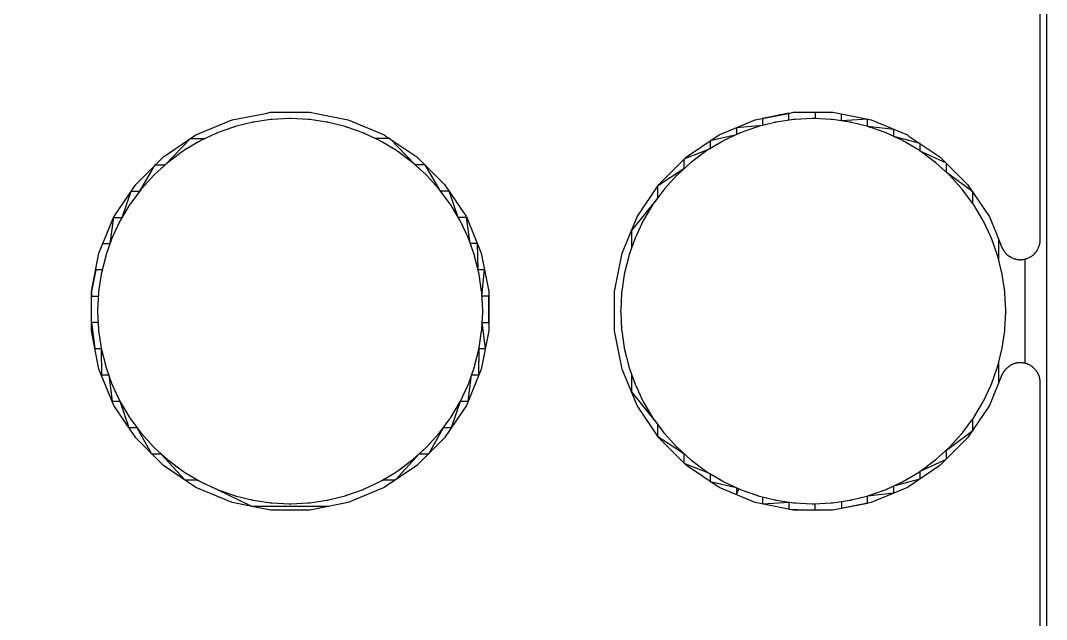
# Model space of a CAD drawing. Header units: metres. Extents: x 141.4 to 191.4, y -114.8 to -61.9.
# Drawn here: x 186.383 to 191.365, y -73.379 to -70.471 of the extents above; entities that cross this region are included whole.
import ezdxf

# ---------------------------------------------------------------- set-up
doc = ezdxf.new("R2010")
doc.units = ezdxf.units.M

msp = doc.modelspace()

# ---------------------------------------------------------------- linework, layer by layer
for points in [[(141.409, -61.907), (191.3649, -61.907), (191.3649, -114.8098)], [(191.3345, -74.0756), (191.3345, -72.2284), (191.3345, -72.2264), (191.3344, -72.2243), (191.3343, -72.2222), (191.3341, -72.2201), (191.3339, -72.218), (191.3336, -72.216), (191.3332, -72.2139), (191.3329, -72.2119), (191.332, -72.2075), (191.3316, -72.2054), (191.3311, -72.2034), (191.3305, -72.2014), (191.33, -72.1994), (191.3293, -72.1974), (191.3287, -72.1954), (191.3279, -72.1935), (191.3272, -72.1915), (191.3263, -72.1896), (191.3255, -72.1877), (191.3246, -72.1858), (191.3236, -72.184), (191.3226, -72.1821), (191.3215, -72.1803), (191.3204, -72.1786), (191.3193, -72.1768), (191.3181, -72.1751), (191.3169, -72.1734), (191.3156, -72.1717), (191.3143, -72.1701), (191.313, -72.1685), (191.3116, -72.167), (191.3102, -72.1654), (191.3087, -72.1639), (191.3025, -72.1577), (191.301, -72.1563), (191.2995, -72.1548), (191.2979, -72.1535), (191.2963, -72.1521), (191.2947, -72.1508), (191.293, -72.1495), (191.2913, -72.1483), (191.2896, -72.1471), (191.2879, -72.146), (191.2861, -72.1449), (191.2843, -72.1439), (191.2825, -72.1429), (191.2806, -72.1419), (191.2787, -72.141), (191.2768, -72.1401), (191.2749, -72.1393), (191.273, -72.1385), (191.271, -72.1378), (191.2691, -72.1371), (191.2671, -72.1365), (191.2651, -72.1359), (191.2631, -72.1354), (191.261, -72.1349), (191.259, -72.1344), (191.2569, -72.1341), (191.2549, -72.1337), (191.2528, -72.1335), (191.2507, -72.1332), (191.2487, -72.133), (191.2466, -72.1329), (191.2445, -72.1328), (191.2424, -72.1328), (191.2336, -72.1328), (191.2315, -72.1328), (191.2294, -72.1329), (191.2273, -72.133), (191.2253, -72.1332), (191.2232, -72.1335), (191.2211, -72.1337), (191.2191, -72.1341), (191.217, -72.1344), (191.215, -72.1349), (191.2129, -72.1354), (191.2109, -72.1359), (191.2089, -72.1365), (191.2069, -72.1371), (191.205, -72.1378), (191.203, -72.1385), (191.2011, -72.1393), (191.1992, -72.1401), (191.1973, -72.141), (191.1954, -72.1419), (191.1935, -72.1429), (191.1917, -72.1439), (191.1899, -72.1449), (191.1881, -72.146), (191.1864, -72.1471), (191.1847, -72.1483), (191.183, -72.1495), (191.1813, -72.1508), (191.1797, -72.1521), (191.1781, -72.1534), (191.1765, -72.1548), (191.175, -72.1563), (191.1735, -72.1577), (191.1673, -72.1639), (191.1658, -72.1654), (191.1644, -72.167), (191.163, -72.1685), (191.1617, -72.1701), (191.1604, -72.1717), (191.1591, -72.1734), (191.1579, -72.1751), (191.1567, -72.1768), (191.1556, -72.1786), (191.1545, -72.1803), (191.1534, -72.1821), (191.1524, -72.184), (191.1515, -72.1858), (191.1505, -72.1877), (191.1497, -72.1896), (191.1488, -72.1915), (191.0876, -72.3393), (190.982, -72.4975), (190.8475, -72.632), (190.6893, -72.7376), (190.5136, -72.8104), (190.3271, -72.8475), (190.1369, -72.8475), (189.9504, -72.8104), (189.7747, -72.7376), (189.6165, -72.632), (189.482, -72.4975), (189.3764, -72.3393), (189.3036, -72.1636), (189.2665, -71.9771), (189.2665, -71.7869), (189.3036, -71.6004), (189.3764, -71.4247), (189.482, -71.2665), (189.6165, -71.132), (189.7747, -71.0264), (189.9504, -70.9536), (190.1116, -70.9215), (190.1369, -70.9165), (190.3271, -70.9165), (190.359, -70.9229), (190.5136, -70.9536), (190.6893, -71.0264), (190.6972, -71.0316), (190.8475, -71.132), (190.982, -71.2665), (191.0876, -71.4247), (191.1184, -71.4989), (191.1488, -71.5725), (191.1497, -71.5744), (191.1505, -71.5763), (191.1515, -71.5782), (191.1524, -71.58), (191.1534, -71.5819), (191.1545, -71.5837), (191.1556, -71.5854), (191.1567, -71.5872), (191.1592, -71.5909), (191.1604, -71.5926), (191.1616, -71.5943), (191.1629, -71.596), (191.1642, -71.5976), (191.1655, -71.5992), (191.1669, -71.6008), (191.1683, -71.6023), (191.1698, -71.6038), (191.1713, -71.6053), (191.1728, -71.6067), (191.1743, -71.6081), (191.1759, -71.6094), (191.1776, -71.6107), (191.1792, -71.612), (191.1809, -71.6132), (191.1826, -71.6144), (191.1844, -71.6155), (191.1862, -71.6166), (191.188, -71.6176), (191.1898, -71.6187), (191.1917, -71.6196), (191.1935, -71.6205), (191.1954, -71.6214), (191.1973, -71.6222), (191.2055, -71.6256), (191.2074, -71.6264), (191.2094, -71.6271), (191.2113, -71.6278), (191.2133, -71.6284), (191.2153, -71.629), (191.2173, -71.6295), (191.2194, -71.63), (191.2214, -71.6304), (191.2235, -71.6308), (191.2255, -71.6311), (191.2276, -71.6314), (191.2297, -71.6316), (191.2317, -71.6318), (191.2338, -71.632), (191.2359, -71.632), (191.238, -71.6321), (191.2401, -71.632), (191.2422, -71.632), (191.2443, -71.6318), (191.2463, -71.6316), (191.2484, -71.6314), (191.2505, -71.6311), (191.2525, -71.6308), (191.2546, -71.6304), (191.2566, -71.63), (191.2587, -71.6295), (191.2607, -71.629), (191.2627, -71.6284), (191.2647, -71.6278), (191.2666, -71.6271), (191.2686, -71.6264), (191.2705, -71.6256), (191.2787, -71.6222), (191.2806, -71.6214), (191.2825, -71.6205), (191.2843, -71.6196), (191.2862, -71.6187), (191.288, -71.6176), (191.2898, -71.6166), (191.2916, -71.6155), (191.2934, -71.6144), (191.2951, -71.6132), (191.2968, -71.612), (191.2984, -71.6107), (191.3001, -71.6094), (191.3017, -71.6081), (191.3032, -71.6067), (191.3047, -71.6053), (191.3062, -71.6038), (191.3077, -71.6023), (191.3091, -71.6008), (191.3105, -71.5992), (191.3118, -71.5976), (191.3131, -71.596), (191.3144, -71.5943), (191.3156, -71.5926), (191.3168, -71.5909), (191.3179, -71.5892), (191.319, -71.5874), (191.3201, -71.5856), (191.3211, -71.5838), (191.3221, -71.5819), (191.323, -71.58), (191.3238, -71.5781), (191.3247, -71.5762), (191.328, -71.5681), (191.3288, -71.5661), (191.3295, -71.5642), (191.3302, -71.5622), (191.3308, -71.5602), (191.3314, -71.5582), (191.332, -71.5562), (191.3324, -71.5542), (191.3329, -71.5521), (191.3332, -71.5501), (191.3336, -71.548), (191.3339, -71.546), (191.3341, -71.5439), (191.3343, -71.5418), (191.3344, -71.5397), (191.3345, -71.5376), (191.3345, -71.5356), (191.3345, -69.6884)], [(186.7794, -71.6815), (186.7475, -71.6815), (186.7265, -71.7869), (186.7636, -71.6004), (186.8364, -71.4247), (186.942, -71.2665), (187.0765, -71.132), (187.2347, -71.0264), (187.4104, -70.9536), (187.5716, -70.9215), (187.5969, -70.9165), (187.7871, -70.9165), (187.819, -70.9229), (187.9736, -70.9536), (188.1493, -71.0264), (188.1572, -71.0316), (188.3075, -71.132), (188.442, -71.2665), (188.5476, -71.4247), (188.6204, -71.6004), (188.6575, -71.7869), (188.6575, -71.9771), (188.6204, -72.1636), (188.5476, -72.3393), (188.442, -72.4975), (188.3075, -72.632), (188.1493, -72.7376), (187.9736, -72.8104), (187.7871, -72.8475), (187.5969, -72.8475), (187.4104, -72.8104), (187.2347, -72.7376), (187.0765, -72.632), (186.942, -72.4975), (186.8364, -72.3393), (186.7636, -72.1636), (186.7265, -71.9771), (186.7265, -71.7869), (186.7265, -71.809), (186.7605, -71.809)], [(187.3304, -72.7441), (187.3323, -72.745), (187.3342, -72.7458), (187.3361, -72.7466), (187.3381, -72.7473), (187.4166, -72.7754), (187.4186, -72.7761), (187.4206, -72.7767), (187.4226, -72.7773), (187.4246, -72.7779), (187.5055, -72.7981), (187.5075, -72.7986), (187.5096, -72.799), (187.5116, -72.7994), (187.5137, -72.7997), (187.5962, -72.812), (187.5983, -72.8123), (187.6004, -72.8125), (187.6024, -72.8127), (187.6045, -72.8128), (187.6878, -72.8169), (187.6899, -72.817), (187.692, -72.817), (187.6941, -72.817), (187.6962, -72.8169), (187.7795, -72.8128), (187.7816, -72.8127), (187.7836, -72.8125), (187.7857, -72.8123), (187.7878, -72.812), (187.8703, -72.7997), (187.8724, -72.7994), (187.8744, -72.799), (187.8765, -72.7986), (187.8785, -72.7981), (187.9594, -72.7779), (187.9614, -72.7773), (187.9634, -72.7767), (187.9654, -72.7761), (187.9674, -72.7754), (188.0459, -72.7473), (188.0479, -72.7466), (188.0498, -72.7458), (188.0517, -72.745), (188.0536, -72.7441), (188.129, -72.7085), (188.1309, -72.7076), (188.1328, -72.7066), (188.1346, -72.7056), (188.1364, -72.7045), (188.2079, -72.6617), (188.2097, -72.6606), (188.2115, -72.6594), (188.2132, -72.6582), (188.2149, -72.657), (188.2819, -72.6073), (188.2835, -72.6061), (188.2852, -72.6048), (188.2868, -72.6034), (188.2883, -72.602), (188.3501, -72.546), (188.3517, -72.5446), (188.3531, -72.5431), (188.3546, -72.5417), (188.356, -72.5401), (188.412, -72.4783), (188.4134, -72.4768), (188.4148, -72.4752), (188.4161, -72.4735), (188.4173, -72.4719), (188.467, -72.4049), (188.4682, -72.4032), (188.4694, -72.4015), (188.4706, -72.3997), (188.4717, -72.3979), (188.5145, -72.3264), (188.5156, -72.3246), (188.5166, -72.3228), (188.5176, -72.3209), (188.5185, -72.319), (188.5541, -72.2436), (188.555, -72.2417), (188.5558, -72.2398), (188.5566, -72.2379), (188.5573, -72.2359), (188.5854, -72.1574), (188.5861, -72.1554), (188.5867, -72.1534), (188.5873, -72.1514), (188.5879, -72.1494), (188.6081, -72.0685), (188.6086, -72.0665), (188.609, -72.0644), (188.6094, -72.0624), (188.6097, -72.0603), (188.622, -71.9778), (188.6223, -71.9757), (188.6225, -71.9736), (188.6227, -71.9716), (188.6228, -71.9695), (188.6269, -71.8862), (188.627, -71.8841), (188.627, -71.882), (188.627, -71.8799), (188.6269, -71.8778), (188.6228, -71.7945), (188.6227, -71.7924), (188.6225, -71.7904), (188.6223, -71.7883), (188.622, -71.7862), (188.6097, -71.7037), (188.6094, -71.7016), (188.609, -71.6996), (188.6086, -71.6975), (188.6081, -71.6955), (188.5879, -71.6146), (188.5873, -71.6126), (188.5867, -71.6106), (188.5861, -71.6086), (188.5854, -71.6066), (188.5573, -71.5281), (188.5566, -71.5261), (188.5558, -71.5242), (188.555, -71.5223), (188.5541, -71.5204), (188.5185, -71.445), (188.5176, -71.4431), (188.5166, -71.4412), (188.5156, -71.4394), (188.5145, -71.4376), (188.4717, -71.3661), (188.4706, -71.3643), (188.4694, -71.3625), (188.4682, -71.3608), (188.467, -71.3591), (188.4173, -71.2921), (188.4161, -71.2905), (188.4148, -71.2888), (188.4134, -71.2872), (188.412, -71.2857), (188.356, -71.2239), (188.3546, -71.2223), (188.3531, -71.2209), (188.3517, -71.2194), (188.3501, -71.218), (188.2883, -71.162), (188.2868, -71.1606), (188.2852, -71.1592), (188.2835, -71.1579), (188.2819, -71.1567), (188.2149, -71.107), (188.2132, -71.1058), (188.2115, -71.1046), (188.2097, -71.1034), (188.2079, -71.1023), (188.1364, -71.0595), (188.1346, -71.0584), (188.1328, -71.0574), (188.1309, -71.0564), (188.129, -71.0555), (188.0536, -71.0199), (188.0517, -71.019), (188.0498, -71.0182), (188.0479, -71.0174), (188.0459, -71.0167), (187.9674, -70.9886), (187.9654, -70.9879), (187.9634, -70.9873), (187.9614, -70.9867), (187.9594, -70.9861), (187.8785, -70.9659), (187.8765, -70.9654), (187.8744, -70.965), (187.8724, -70.9646), (187.8703, -70.9643), (187.7878, -70.952), (187.7857, -70.9517), (187.7836, -70.9515), (187.7816, -70.9513), (187.7795, -70.9512), (187.6962, -70.9471), (187.6941, -70.947), (187.692, -70.947), (187.6899, -70.947), (187.6878, -70.9471), (187.6045, -70.9512), (187.6024, -70.9513), (187.6004, -70.9515), (187.5983, -70.9517), (187.5962, -70.952), (187.5137, -70.9643), (187.5116, -70.9646), (187.5096, -70.965), (187.5075, -70.9654), (187.5055, -70.9659), (187.4246, -70.9861), (187.4226, -70.9867), (187.4206, -70.9873), (187.4186, -70.9879), (187.4166, -70.9886), (187.3381, -71.0167), (187.3361, -71.0174), (187.3342, -71.0182), (187.3323, -71.019), (187.3304, -71.0199), (187.255, -71.0555), (187.2531, -71.0564), (187.2512, -71.0574), (187.2494, -71.0584), (187.2476, -71.0595), (187.1761, -71.1023), (187.1743, -71.1034), (187.1725, -71.1046), (187.1708, -71.1058), (187.1691, -71.107), (187.1021, -71.1567), (187.1005, -71.1579), (187.0988, -71.1592), (187.0972, -71.1606), (187.0957, -71.162), (187.0339, -71.218), (187.0323, -71.2194), (187.0309, -71.2209), (187.0294, -71.2223), (187.028, -71.2239), (186.972, -71.2857), (186.9706, -71.2872), (186.9692, -71.2888), (186.9679, -71.2905), (186.9667, -71.2921), (186.917, -71.3591), (186.9158, -71.3608), (186.9146, -71.3625), (186.9134, -71.3643), (186.9123, -71.3661), (186.8695, -71.4376), (186.8684, -71.4394), (186.8674, -71.4412), (186.8664, -71.4431), (186.8655, -71.445), (186.8299, -71.5204), (186.829, -71.5223), (186.8282, -71.5242), (186.8274, -71.5261), (186.8267, -71.5281), (186.7986, -71.6066), (186.7979, -71.6086), (186.7973, -71.6106), (186.7967, -71.6126), (186.7961, -71.6146), (186.7759, -71.6955), (186.7754, -71.6975), (186.775, -71.6996), (186.7746, -71.7016), (186.7743, -71.7037), (186.762, -71.7862), (186.7617, -71.7883), (186.7615, -71.7904), (186.7613, -71.7924), (186.7612, -71.7945), (186.7571, -71.8778), (186.757, -71.8799), (186.757, -71.882), (186.757, -71.8841), (186.7571, -71.8862), (186.7612, -71.9695), (186.7613, -71.9716), (186.7615, -71.9736), (186.7617, -71.9757), (186.762, -71.9778), (186.7743, -72.0603), (186.7746, -72.0624), (186.775, -72.0644), (186.7754, -72.0665), (186.7759, -72.0685), (186.7961, -72.1494), (186.7967, -72.1514), (186.7973, -72.1534), (186.7979, -72.1554), (186.7986, -72.1574), (186.8267, -72.2359), (186.8274, -72.2379), (186.8282, -72.2398), (186.829, -72.2417), (186.8299, -72.2436), (186.8655, -72.319), (186.8664, -72.3209), (186.8674, -72.3228), (186.8684, -72.3246), (186.8695, -72.3264), (186.9123, -72.3979), (186.9134, -72.3997), (186.9146, -72.4015), (186.9158, -72.4032), (186.917, -72.4049), (186.9667, -72.4719), (186.9679, -72.4735), (186.9692, -72.4752), (186.9706, -72.4768), (186.972, -72.4783), (187.028, -72.5401), (187.0294, -72.5417), (187.0309, -72.5431), (187.0323, -72.5446), (187.0339, -72.546), (187.0957, -72.602), (187.0972, -72.6034), (187.0988, -72.6048), (187.1005, -72.6061), (187.1021, -72.6073), (187.1691, -72.657), (187.1708, -72.6582), (187.1725, -72.6594), (187.1743, -72.6606), (187.1761, -72.6617), (187.2476, -72.7045), (187.2494, -72.7056), (187.2512, -72.7066), (187.2531, -72.7076), (187.255, -72.7085), (187.3304, -72.7441), (187.5039, -72.829), (187.8801, -72.829)], [(189.349, -72.1867), (189.349, -72.2733), (189.4765, -72.4313), (189.4765, -72.4892), (189.604, -72.5734), (189.604, -72.6195), (189.7315, -72.6709), (189.7315, -72.7088), (189.859, -72.7388), (189.859, -72.7726), (189.8704, -72.7441), (189.8723, -72.745), (189.8742, -72.7458), (189.8761, -72.7466), (189.8781, -72.7473), (189.9566, -72.7754), (189.9586, -72.7761), (189.9606, -72.7767), (189.9626, -72.7773), (189.9646, -72.7779), (190.0455, -72.7981), (190.0475, -72.7986), (190.0496, -72.799), (190.0516, -72.7994), (190.0537, -72.7997), (190.1362, -72.812), (190.1383, -72.8123), (190.1404, -72.8125), (190.1424, -72.8127), (190.1445, -72.8128), (190.2278, -72.8169), (190.2299, -72.817), (190.232, -72.817), (190.2341, -72.817), (190.2362, -72.8169), (190.3195, -72.8128), (190.3216, -72.8127), (190.3236, -72.8125), (190.3257, -72.8123), (190.3278, -72.812), (190.4103, -72.7997), (190.4124, -72.7994), (190.4144, -72.799), (190.4165, -72.7986), (190.4185, -72.7981), (190.4994, -72.7779), (190.5014, -72.7773), (190.5034, -72.7767), (190.5054, -72.7761), (190.5074, -72.7754), (190.5859, -72.7473), (190.5879, -72.7466), (190.5898, -72.7458), (190.5917, -72.745), (190.5936, -72.7441), (190.669, -72.7085), (190.6709, -72.7076), (190.6728, -72.7066), (190.6746, -72.7056), (190.6764, -72.7045), (190.7479, -72.6617), (190.7497, -72.6606), (190.7515, -72.6594), (190.7532, -72.6582), (190.7549, -72.657), (190.8219, -72.6073), (190.8235, -72.6061), (190.8252, -72.6048), (190.8268, -72.6034), (190.8283, -72.602), (190.8901, -72.546), (190.8917, -72.5446), (190.8931, -72.5431), (190.8946, -72.5417), (190.896, -72.5401), (190.952, -72.4783), (190.9534, -72.4768), (190.9548, -72.4752), (190.9561, -72.4735), (190.9573, -72.4719), (191.007, -72.4049), (191.0082, -72.4032), (191.0094, -72.4015), (191.0106, -72.3997), (191.0117, -72.3979), (191.0545, -72.3264), (191.0556, -72.3246), (191.0566, -72.3228), (191.0576, -72.3209), (191.0585, -72.319), (191.0941, -72.2436), (191.095, -72.2417), (191.0958, -72.2398), (191.0966, -72.2379), (191.0973, -72.2359), (191.1254, -72.1574), (191.1261, -72.1554), (191.1267, -72.1534), (191.1273, -72.1514), (191.1279, -72.1494), (191.1481, -72.0685), (191.1486, -72.0665), (191.149, -72.0644), (191.1494, -72.0624), (191.1497, -72.0603), (191.162, -71.9778), (191.1623, -71.9757), (191.1625, -71.9736), (191.1627, -71.9716), (191.1628, -71.9695), (191.1669, -71.8862), (191.167, -71.8841), (191.167, -71.882), (191.167, -71.8799), (191.1669, -71.8778), (191.1628, -71.7945), (191.1627, -71.7924), (191.1625, -71.7904), (191.1623, -71.7883), (191.162, -71.7862), (191.1497, -71.7037), (191.1494, -71.7016), (191.149, -71.6996), (191.1486, -71.6975), (191.1481, -71.6955), (191.1279, -71.6146), (191.1273, -71.6126), (191.1267, -71.6106), (191.1261, -71.6086), (191.1254, -71.6066), (191.0973, -71.5281), (191.0966, -71.5261), (191.0958, -71.5242), (191.095, -71.5223), (191.0941, -71.5204), (191.0585, -71.445), (191.0576, -71.4431), (191.0566, -71.4412), (191.0556, -71.4394), (191.0545, -71.4376), (191.0117, -71.3661), (191.0106, -71.3643), (191.0094, -71.3625), (191.0082, -71.3608), (191.007, -71.3591), (190.9573, -71.2921), (190.9561, -71.2905), (190.9548, -71.2888), (190.9534, -71.2872), (190.952, -71.2857), (190.896, -71.2239), (190.8946, -71.2223), (190.8931, -71.2209), (190.8917, -71.2194), (190.8901, -71.218), (190.8283, -71.162), (190.8268, -71.1606), (190.8252, -71.1592), (190.8235, -71.1579), (190.8219, -71.1567), (190.7549, -71.107), (190.7532, -71.1058), (190.7515, -71.1046), (190.7497, -71.1034), (190.7479, -71.1023), (190.6764, -71.0595), (190.6746, -71.0584), (190.6728, -71.0574), (190.6709, -71.0564), (190.669, -71.0555), (190.5936, -71.0199), (190.5917, -71.019), (190.5898, -71.0182), (190.5879, -71.0174), (190.5859, -71.0167), (190.5074, -70.9886), (190.5054, -70.9879), (190.5034, -70.9873), (190.5014, -70.9867), (190.4994, -70.9861), (190.4185, -70.9659), (190.4165, -70.9654), (190.4144, -70.965), (190.4124, -70.9646), (190.4103, -70.9643), (190.3278, -70.952), (190.3257, -70.9517), (190.3236, -70.9515), (190.3216, -70.9513), (190.3195, -70.9512), (190.2362, -70.9471), (190.2341, -70.947), (190.232, -70.947), (190.2299, -70.947), (190.2278, -70.9471), (190.1445, -70.9512), (190.1424, -70.9513), (190.1404, -70.9515), (190.1383, -70.9517), (190.1362, -70.952), (190.0537, -70.9643), (190.0516, -70.9646), (190.0496, -70.965), (190.0475, -70.9654), (190.0455, -70.9659), (189.9646, -70.9861), (189.9626, -70.9867), (189.9606, -70.9873), (189.9586, -70.9879), (189.9566, -70.9886), (189.8781, -71.0167), (189.8761, -71.0174), (189.8742, -71.0182), (189.8723, -71.019), (189.8704, -71.0199), (189.795, -71.0555), (189.7931, -71.0564), (189.7912, -71.0574), (189.7894, -71.0584), (189.7876, -71.0595), (189.7161, -71.1023), (189.7143, -71.1034), (189.7125, -71.1046), (189.7108, -71.1058), (189.7091, -71.107), (189.6421, -71.1567), (189.6405, -71.1579), (189.6388, -71.1592), (189.6372, -71.1606), (189.6357, -71.162), (189.5739, -71.218), (189.5723, -71.2194), (189.5709, -71.2209), (189.5694, -71.2223), (189.568, -71.2239), (189.512, -71.2857), (189.5106, -71.2872), (189.5092, -71.2888), (189.5079, -71.2905), (189.5067, -71.2921), (189.457, -71.3591), (189.4558, -71.3608), (189.4546, -71.3625), (189.4534, -71.3643), (189.4523, -71.3661), (189.4095, -71.4376), (189.4084, -71.4394), (189.4074, -71.4412), (189.4064, -71.4431), (189.4055, -71.445), (189.3699, -71.5204), (189.369, -71.5223), (189.3682, -71.5242), (189.3674, -71.5261), (189.3667, -71.5281), (189.3386, -71.6066), (189.3379, -71.6086), (189.3373, -71.6106), (189.3367, -71.6126), (189.3361, -71.6146), (189.3159, -71.6955), (189.3154, -71.6975), (189.315, -71.6996), (189.3146, -71.7016), (189.3143, -71.7037), (189.302, -71.7862), (189.3017, -71.7883), (189.3015, -71.7904), (189.3013, -71.7924), (189.3012, -71.7945), (189.2971, -71.8778), (189.297, -71.8799), (189.297, -71.882), (189.297, -71.8841), (189.2971, -71.8862), (189.3012, -71.9695), (189.3013, -71.9716), (189.3015, -71.9736), (189.3017, -71.9757), (189.302, -71.9778), (189.3143, -72.0603), (189.3146, -72.0624), (189.315, -72.0644), (189.3154, -72.0665), (189.3159, -72.0685), (189.3361, -72.1494), (189.3367, -72.1514), (189.3373, -72.1534), (189.3379, -72.1554), (189.3386, -72.1574), (189.3667, -72.2359), (189.3674, -72.2379), (189.3682, -72.2398), (189.369, -72.2417), (189.3699, -72.2436), (189.4055, -72.319), (189.4064, -72.3209), (189.4074, -72.3228), (189.4084, -72.3246), (189.4095, -72.3264), (189.4523, -72.3979), (189.4534, -72.3997), (189.4546, -72.4015), (189.4558, -72.4032), (189.457, -72.4049), (189.5067, -72.4719), (189.5079, -72.4735), (189.5092, -72.4752), (189.5106, -72.4768), (189.512, -72.4783), (189.568, -72.5401), (189.5694, -72.5417), (189.5709, -72.5431), (189.5723, -72.5446), (189.5739, -72.546), (189.6357, -72.602), (189.6372, -72.6034), (189.6388, -72.6048), (189.6405, -72.6061), (189.6421, -72.6073), (189.7091, -72.657), (189.7108, -72.6582), (189.7125, -72.6594), (189.7143, -72.6606), (189.7161, -72.6617), (189.7876, -72.7045), (189.7894, -72.7056), (189.7912, -72.7066), (189.7931, -72.7076), (189.795, -72.7085), (189.8704, -72.7441)], [(190.114, -70.9553), (190.114, -70.921), (189.9865, -70.9464), (189.9865, -70.9807), (189.859, -70.9914), (189.859, -71.0252), (189.7315, -71.0552), (189.7315, -71.0931), (189.604, -71.1445), (189.604, -71.1906), (189.4765, -71.2748), (189.4765, -71.3327), (189.349, -71.4907), (189.349, -71.5773)], [(190.2415, -70.9165), (190.2415, -70.9474)], [(191.0065, -71.3585), (191.0065, -71.3033), (190.879, -71.2079), (190.879, -71.1636), (190.7515, -71.1046), (190.7515, -71.068), (190.624, -71.0343), (190.624, -70.9993), (190.4965, -70.9854), (190.4965, -70.9502), (190.369, -70.9581), (190.369, -70.9248)], [(186.7828, -71.554), (186.8174, -71.554), (186.8356, -71.4265), (186.8761, -71.4265), (186.9203, -71.299), (186.9616, -71.299), (187.0371, -71.1715), (187.0852, -71.1715), (187.2083, -71.044), (187.2793, -71.044)], [(188.1415, -72.7015), (188.2034, -72.7015), (188.3193, -72.574), (188.3654, -72.574), (188.4361, -72.4465), (188.476, -72.4465), (188.5185, -72.319), (188.556, -72.319), (188.5732, -72.1915), (188.6089, -72.1915), (188.6091, -72.064), (188.6402, -72.064), (188.6244, -71.9365), (188.6575, -71.9365), (188.6575, -71.809), (188.6235, -71.809), (188.6365, -71.6815), (188.6046, -71.6815), (188.6012, -71.554), (188.5666, -71.554), (188.5484, -71.4265), (188.5079, -71.4265), (188.4636, -71.299), (188.4224, -71.299), (188.3469, -71.1715), (188.2988, -71.1715), (188.1757, -71.044), (188.1047, -71.044)], [(191.134, -71.6393), (191.134, -71.5368)], [(191.2615, -72.135), (191.2615, -71.6287)], [(186.7596, -71.9365), (186.7265, -71.9365), (186.7438, -72.064), (186.7749, -72.064), (186.7751, -72.1915), (186.8108, -72.1915), (186.828, -72.319), (186.8655, -72.319), (186.908, -72.4465), (186.9479, -72.4465), (187.0186, -72.574), (187.0647, -72.574), (187.1806, -72.7015), (187.2425, -72.7015)], [(191.134, -72.2272), (191.134, -72.1247)], [(190.369, -72.8059), (190.369, -72.8392), (190.4965, -72.8138), (190.4965, -72.7786), (190.624, -72.7647), (190.624, -72.7297), (190.7515, -72.696), (190.7515, -72.6594), (190.879, -72.6004), (190.879, -72.5561), (191.0065, -72.4607), (191.0065, -72.4055)], [(189.9865, -72.7833), (189.9865, -72.8176), (190.114, -72.8087), (190.114, -72.843), (190.2415, -72.8475), (190.2415, -72.8166)]]:
    msp.add_lwpolyline(points)

doc.saveas('drawing.dxf')
